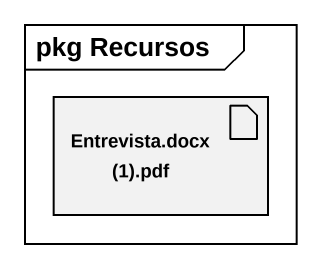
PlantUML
@startuml
mainframe pkg Recursos
artifact "Entrevista.docx (1).pdf" as Entrevista_docx_1_pdf
@enduml
